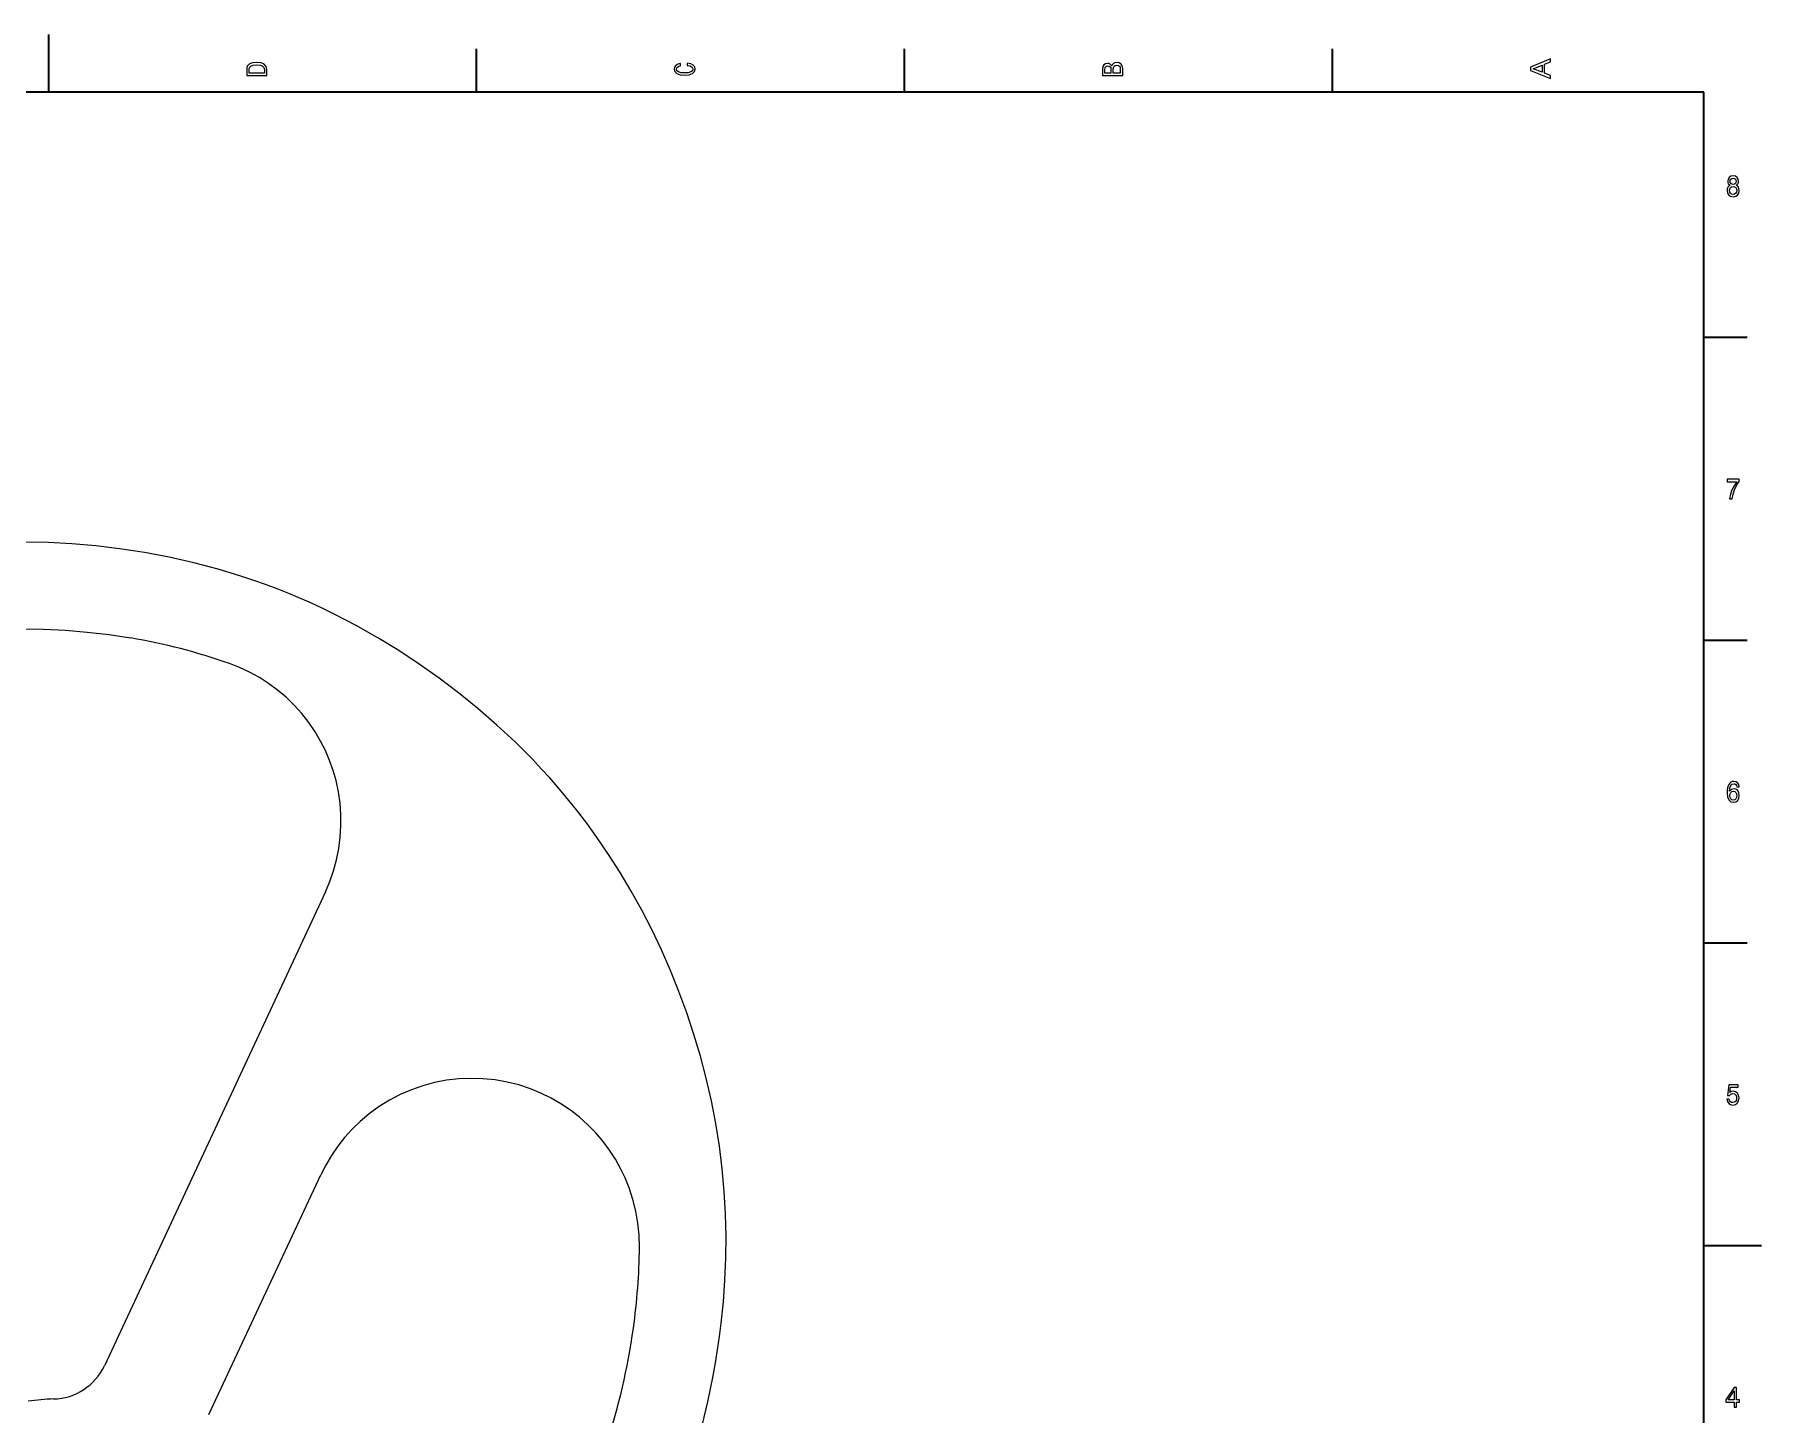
# Model space of a CAD drawing. Extents: x 0 to 594, y 0 to 420.
# Drawn here: x 294.5 to 594, y 180.7 to 420 of the extents above; entities that cross this region are included whole.
import ezdxf

# ---------------------------------------------------------------- set-up
doc = ezdxf.new("R2010")
doc.units = 0

msp = doc.modelspace()

# ---------------------------------------------------------------- linework, layer by layer
at = {"color": 7, "lineweight": 35, "ltscale": 0.25}
for p, q in [((297, 409.963135), (297, 419.963135)), ((584, 209.96312), (594, 209.96312))]:
    msp.add_line(p, q, dxfattribs=at)
at = {"color": 7, "lineweight": 35, "ltscale": 0.1875}
for p, q in [((371.200012, 409.963135), (371.200012, 417.463135)), ((445.399994, 409.963135), (445.399994, 417.463135)), ((519.599976, 409.963135), (519.599976, 417.463135)), ((584, 367.463135), (591.5, 367.463135)), ((584, 314.963135), (591.5, 314.963135)), ((584, 262.463135), (591.5, 262.463135))]:
    msp.add_line(p, q, dxfattribs=at)
at = {"color": 7, "lineweight": 35}
for p, q in [((584, 409.963135), (10, 409.963135)), ((584, 9.96312), (584, 409.963135))]:
    msp.add_line(p, q, dxfattribs=at)
for p, q in [((344.980835, 271.292725), (306.669403, 189.133606)), ((324.795563, 180.681244), (344.165497, 222.220215))]:
    msp.add_line(p, q)
at = {"color": 7, "lineweight": 13}
for points in [[(331.333557, 413.924713), (331.333557, 412.837799), (334.833557, 412.837799), (334.833557, 413.924713), (334.722595, 414.437592), (334.384705, 414.818726), (333.834991, 415.054016), (333.083557, 415.138702), (332.316986, 415.063416), (332.014404, 414.969299), (331.772308, 414.837555), (331.444519, 414.456421), (331.363831, 414.207031)], [(331.752136, 413.891785), (331.827789, 414.24939), (332.059784, 414.49408), (332.473328, 414.639923), (333.083557, 414.686981), (333.673615, 414.635223), (334.087158, 414.489349), (334.33429, 414.23999), (334.414978, 413.891785), (334.414978, 413.275391), (331.752136, 413.275391)], [(407.732391, 414.594727), (408.156006, 414.512421), (408.458618, 414.376617), (408.645203, 414.187317), (408.705719, 413.965088), (408.61496, 413.697601), (408.342621, 413.487732), (407.898804, 413.347809), (407.283539, 413.302551), (406.673309, 413.347809), (406.224457, 413.483612), (405.952118, 413.693481), (405.856293, 413.965088), (405.906738, 414.162628), (406.047943, 414.33136), (406.274902, 414.463043), (406.587585, 414.553589), (406.587585, 414.944519), (406.108459, 414.821075), (405.745361, 414.607086), (405.518402, 414.31488), (405.437714, 413.965088), (405.563812, 413.52887), (405.916809, 413.195526), (406.496796, 412.981537), (407.283539, 412.907471), (408.070282, 412.981537), (408.650269, 413.195526), (409.008331, 413.52887), (409.129364, 413.965088), (409.033539, 414.347809), (408.766235, 414.656464), (408.327484, 414.874573), (407.732391, 414.989807)], [(481.342346, 414.517639), (481.049835, 414.846985), (480.853149, 414.931702), (480.611084, 414.95993), (480.232819, 414.898743), (479.96051, 414.71524), (479.794067, 414.418823), (479.733551, 414.00473), (479.733551, 412.842529), (483.233551, 412.842529), (483.233551, 414.070618), (483.162933, 414.508209), (482.956177, 414.832886), (482.628357, 415.035217), (482.18457, 415.105804), (481.887024, 415.063446), (481.639893, 414.9505), (481.458344, 414.766998)], [(481.186005, 413.915344), (481.186005, 413.275421), (480.15213, 413.275421), (480.15213, 413.952972), (480.182404, 414.207062), (480.273163, 414.385864), (480.429504, 414.49411), (480.661499, 414.531738), (480.893494, 414.48938), (481.054871, 414.376465), (481.155731, 414.183533)], [(482.814972, 414.01886), (482.814972, 413.275421), (481.609619, 413.275421), (481.609619, 413.976501), (481.644928, 414.272949), (481.750854, 414.48468), (481.932404, 414.611725), (482.194641, 414.654083), (482.472015, 414.611725), (482.663666, 414.49411), (482.779663, 414.296478)], [(557.433594, 412.32251), (557.433594, 412.837982), (556.404785, 413.247009), (556.404785, 414.799042), (557.433594, 415.208069), (557.433594, 415.734772), (553.928528, 414.311584), (553.928528, 413.740082)], [(555.976074, 413.4263), (554.432861, 414.025848), (555.976074, 414.625366)], [(588.547485, 393.815735), (588.325256, 393.67453), (588.172791, 393.477844), (588.076904, 393.230713), (588.046387, 392.933167), (588.116089, 392.484314), (588.316528, 392.136353), (588.643372, 391.914429), (589.08783, 391.828705), (589.527893, 391.914429), (589.854675, 392.136353), (590.055115, 392.484314), (590.129211, 392.933167), (590.09436, 393.230713), (590.002869, 393.477844), (589.846008, 393.67453), (589.628113, 393.815735), (589.802429, 393.936768), (589.924438, 394.10321), (589.998474, 394.304932), (590.024658, 394.552032), (589.954895, 394.910126), (589.771912, 395.197571), (589.475586, 395.384186), (589.08783, 395.454773), (588.695618, 395.384186), (588.399353, 395.197571), (588.211975, 394.910126), (588.146606, 394.552032), (588.168396, 394.304932), (588.242493, 394.10321)], [(588.464722, 392.943268), (588.503906, 393.210541), (588.63031, 393.412262), (588.826355, 393.543396), (589.08783, 393.588776), (589.34491, 393.543396), (589.540955, 393.412262), (589.667358, 393.210541), (589.710938, 392.943268), (589.667358, 392.655792), (589.540955, 392.438934), (589.34491, 392.297729), (589.08783, 392.252319), (588.826355, 392.297729), (588.63031, 392.438934), (588.503906, 392.655792)], [(588.560547, 394.511688), (588.595398, 394.733612), (588.700012, 394.90506), (588.865601, 395.010986), (589.08783, 395.051331), (589.305664, 395.010986), (589.471252, 394.90506), (589.575806, 394.733612), (589.615051, 394.511688), (589.575806, 394.28476), (589.471252, 394.108246), (589.305664, 393.992249), (589.08783, 393.95694), (588.865601, 393.997284), (588.700012, 394.108246), (588.595398, 394.28476)], [(588.482117, 339.429565), (588.922241, 339.429565), (589.06604, 340.261688), (589.318726, 341.038361), (589.676025, 341.759521), (590.142273, 342.435333), (590.142273, 342.853912), (588.068176, 342.853912), (588.068176, 342.394989), (589.723999, 342.394989), (589.24469, 341.714142), (588.882996, 341.003052), (588.63031, 340.246582)], [(590.133545, 289.486481), (590.050781, 289.894989), (589.85907, 290.197571), (589.562744, 290.389221), (589.179321, 290.454773), (588.922241, 290.419464), (588.700012, 290.323669), (588.503906, 290.167328), (588.338318, 289.945404), (588.207642, 289.66803), (588.111755, 289.330139), (588.050781, 288.931732), (588.033325, 288.48288), (588.103027, 287.766754), (588.316528, 287.247284), (588.660767, 286.934601), (589.131409, 286.828705), (589.554016, 286.919464), (589.876465, 287.156525), (590.085632, 287.529724), (590.159729, 288.003784), (590.085632, 288.48288), (589.885193, 288.851044), (589.575806, 289.083038), (589.192383, 289.163727), (588.778442, 289.062836), (588.469055, 288.775391), (588.534424, 289.330139), (588.673889, 289.728546), (588.88739, 289.965576), (589.183655, 290.046295), (589.40155, 290.00592), (589.567139, 289.900024), (589.676025, 289.723511), (589.732666, 289.486481)], [(589.737061, 287.998718), (589.689148, 287.681), (589.567139, 287.438934), (589.371033, 287.277557), (589.127014, 287.227112), (588.869934, 287.277557), (588.673889, 287.433899), (588.547485, 287.675964), (588.508301, 287.993683), (588.55188, 288.306366), (588.673889, 288.543396), (588.874268, 288.694702), (589.14447, 288.750183), (589.379761, 288.694702), (589.567139, 288.548431), (589.689148, 288.311401)], [(588.007202, 235.342361), (588.103027, 234.928818), (588.316528, 234.606049), (588.63031, 234.404312), (589.031189, 234.328674), (589.471252, 234.419449), (589.815491, 234.666565), (590.033325, 235.059937), (590.11615, 235.564255), (590.042053, 236.033279), (589.832886, 236.401443), (589.506104, 236.638474), (589.083435, 236.724197), (588.756653, 236.663681), (588.503906, 236.497253), (588.625916, 237.440338), (589.950562, 237.440338), (589.950562, 237.853882), (588.333984, 237.853882), (588.09436, 235.997986), (588.442932, 235.997986), (588.695618, 236.235016), (589.018066, 236.32074), (589.296936, 236.265274), (589.510498, 236.103882), (589.645569, 235.856766), (589.693481, 235.539047), (589.645569, 235.221329), (589.506104, 234.974197), (589.292603, 234.817856), (589.018066, 234.76239), (588.78717, 234.797684), (588.608521, 234.913681), (588.477783, 235.095245), (588.412415, 235.342361)], [(589.275085, 181.929535), (589.698547, 181.929535), (589.698547, 182.796967), (590.164368, 182.796967), (590.164368, 183.200424), (589.698547, 183.200424), (589.698547, 185.353882), (589.270386, 185.353882), (587.839966, 183.240768), (587.839966, 182.796967), (589.275085, 182.796967)], [(588.235168, 183.200424), (589.275085, 184.768875), (589.275085, 183.200424)]]:
    msp.add_lwpolyline(points, close=True, dxfattribs=at)
for points in [[(410.372894, 179.021271), (411.303833, 182.889252), (412.224213, 187.353516), (412.631409, 189.625427), (413.00058, 191.914276), (413.327118, 194.191315), (413.614777, 196.483948), (413.993469, 200.206085), (414.263519, 203.964432), (414.419586, 207.755676), (414.45639, 211.575821), (414.369202, 215.419983), (414.149689, 219.342407), (413.79541, 223.275879), (413.304718, 227.213928), (412.677185, 231.150879), (411.913635, 235.08075), (411.016235, 238.996307), (410.013275, 242.800201), (408.889038, 246.575226), (407.647125, 250.314514), (406.29126, 254.010864), (404.825226, 257.657135), (403.252563, 261.246399), (401.576477, 264.772186), (399.845337, 268.143127), (398.021179, 271.442383), (396.106018, 274.665314), (394.101501, 277.80835), (392.009247, 280.868622), (390.292664, 283.230042), (388.523285, 285.537598), (386.701904, 287.791199), (385.311066, 289.436096), (383.892029, 291.051666), (382.426636, 292.658264), (380.932739, 294.235962), (377.879852, 297.288208), (374.716766, 300.233307), (371.444885, 303.07486), (368.065948, 305.814392), (364.707458, 308.358521), (361.252197, 310.803223), (357.701172, 313.143829), (354.05545, 315.37439), (350.31665, 317.488068), (346.487, 319.477661), (344.539063, 320.423584), (342.569672, 321.335815), (338.625397, 323.032562), (336.624786, 323.82843), (334.606201, 324.58844), (332.571564, 325.311707), (330.520508, 325.99823), (328.451569, 326.648376), (326.367737, 327.261078), (322.161285, 328.373047), (317.905823, 329.334045), (313.608948, 330.143951), (309.279114, 330.802979), (305.166931, 331.287231), (301.039642, 331.637756), (296.903687, 331.854858), (292.765686, 331.938843)], [(280.975983, 316.373657), (284.731781, 316.689606), (288.510254, 316.876953), (292.303314, 316.936981), (296.103149, 316.870361), (299.902039, 316.677368), (303.692413, 316.357788), (307.466461, 315.910828), (311.216339, 315.335388)], [(344.980835, 271.292725), (345.753448, 273.107483), (346.402313, 274.972961), (346.922577, 276.878143), (347.310089, 278.81189), (347.564636, 280.773987), (347.684906, 282.749146), (347.671295, 284.728088), (347.524078, 286.701538), (347.243591, 288.660217), (346.83017, 290.59494), (346.326172, 292.366364), (345.708252, 294.104248), (344.980103, 295.80072), (344.14682, 297.446655), (343.212952, 299.034668), (342.105133, 300.6651), (340.889587, 302.216553), (339.570831, 303.680969), (338.154388, 305.051361), (336.689362, 306.289185), (335.145905, 307.428101), (333.531036, 308.463562), (331.851776, 309.3909), (330.115234, 310.205566), (328.328491, 310.902832)], [(399.446716, 209.647491), (399.392517, 211.755203), (399.185181, 213.853577), (398.826721, 215.931549), (398.319031, 217.978088), (397.664154, 219.982101), (396.972412, 221.691345), (396.171722, 223.354553), (395.266266, 224.964478), (394.261353, 226.513123), (393.161743, 227.99353), (391.882141, 229.498444), (390.50351, 230.911407), (389.031464, 232.226929), (387.472504, 233.440292), (385.836761, 234.544342), (384.128937, 235.535629), (382.357544, 236.407959), (380.531616, 237.156067), (378.530487, 237.815125), (376.484131, 238.328308), (374.404724, 238.692627), (372.305847, 238.904938), (370.199829, 238.963348), (368.094574, 238.868011), (366, 238.6203), (363.927948, 238.221832), (361.891205, 237.674515), (359.901581, 236.980438), (357.967407, 236.14209), (356.099152, 235.165161), (354.306305, 234.055664), (352.598389, 232.819565), (350.984924, 231.462814), (349.601471, 230.123383), (348.309601, 228.694), (347.114655, 227.181488), (346.022095, 225.593369), (345.037354, 223.937256), (344.165497, 222.220215)]]:
    msp.add_lwpolyline(points)
for centre, radius, start, end in [((293.53421, 211.859985), 104.975731, 70.643349, 80.301885), ((289.07132, 210.984772), 110.384695, 352.001969, 359.30585), ((297.606323, 193.359787), 10, 271.387803, 335), ((298.696198, 148.372986), 35, 91.387801, 98.612202)]:
    msp.add_arc(centre, radius, start, end)
msp.add_ellipse((330.575348, 224.131241), major_axis=(15.703949, -95.521362), ratio=0.703443, start_param=0.9276996109, end_param=1.1546883315)

doc.saveas('drawing.dxf')
